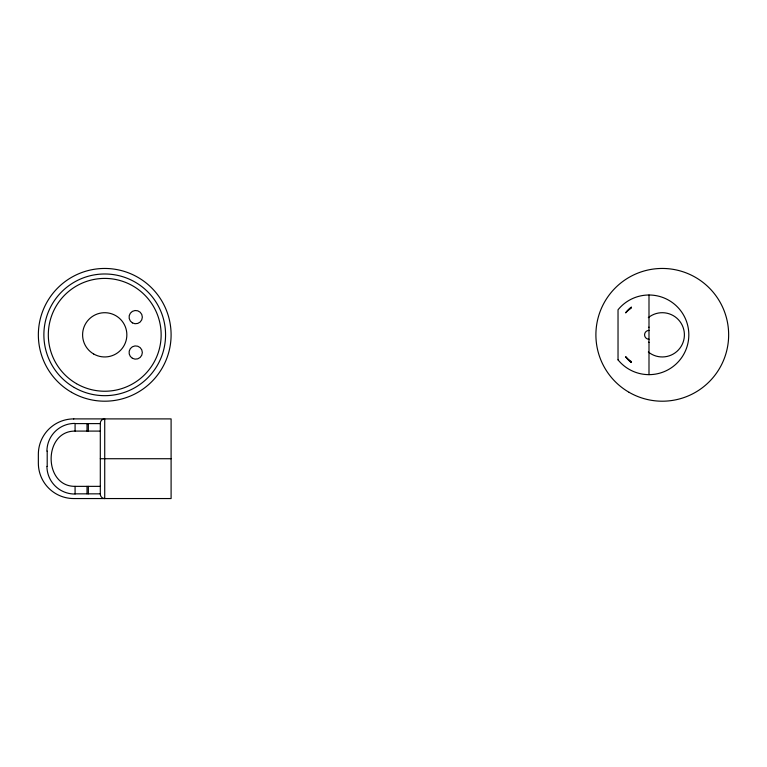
<?xml version="1.0" encoding="UTF-8"?>
<svg xmlns="http://www.w3.org/2000/svg" width="767" height="767" viewBox="0 0 767 767"><rect width="100%" height="100%" fill="white"/><g stroke="black" fill="none" stroke-linecap="round" stroke-linejoin="round"><path stroke-width="1.15" d="M625.747 312.754A35.397 35.397 0 0 1 631.299 307.193L631.299 308.094A32.061 32.061 0 0 0 625.747 312.754L626.61 311.718A35.579 34.86 -82.4 0 1 631.327 307.222M100.304 486.355L75.08 486.355C43.153 486.604 43.153 430.843 75.08 431.092L100.304 431.092M75.08 431.092L75.08 423.605L100.304 423.605M73.747 418.897L171.099 418.897L171.099 498.55L73.747 498.55A35.397 35.397 0 0 1 38.35 463.153L38.35 454.304A35.397 35.397 0 0 1 73.747 418.897L73.747 419.022M100.314 458.724L171.099 458.724M100.304 493.843L75.08 493.843L75.08 486.355M626.61 357.93L625.747 356.895A32.061 32.061 0 0 0 631.299 361.554L631.299 362.455A35.397 35.397 0 0 1 625.747 356.895M648.997 294.998L648.997 374.651M88.349 423.605L88.349 431.092M88.349 486.355L88.349 493.843M87.026 423.605L87.026 431.131M87.026 486.316L87.026 493.843M47.199 451.063L47.199 466.394M46.921 451.063A27.794 27.794 0 0 1 75.08 423.422M75.08 494.025A27.794 27.794 0 0 1 46.921 466.394M648.997 339.254A4.429 4.429 0 0 1 644.577 334.824A4.429 4.429 0 0 1 648.997 330.404M648.997 342.485A8.849 8.849 0 0 1 648.498 342.178M648.498 327.48A8.849 8.849 0 0 1 648.997 327.164M648.326 317.643A22.128 22.128 0 0 1 678.45 319.734A22.128 22.128 0 0 1 678.45 349.925A22.128 22.128 0 0 1 648.326 352.005M631.279 362.484A35.579 34.937 85.4 0 1 626.572 357.959M618.029 359.857L618.029 309.791A39.826 39.826 0 0 1 676.149 305.688A39.826 39.826 0 0 1 676.149 363.961A39.826 39.826 0 0 1 618.029 359.857M104.724 498.55L104.724 418.897A4.429 4.429 0 0 0 100.304 423.326L100.304 494.121A4.429 4.429 0 0 0 104.724 498.55M71.542 392.311A66.374 66.374 0 0 0 171.099 334.824A66.374 66.374 0 0 0 71.542 277.347A66.374 66.374 0 0 0 71.542 392.311M74.303 387.517A60.842 60.842 0 0 0 165.567 334.824A60.842 60.842 0 0 0 74.303 282.131A60.842 60.842 0 0 0 74.303 387.517M93.66 353.99A22.128 22.128 0 0 0 126.852 334.824A22.128 22.128 0 0 0 93.66 315.668A22.128 22.128 0 0 0 93.66 353.99M132.384 358.275A6.635 6.635 0 0 0 142.336 352.523A6.635 6.635 0 0 0 132.384 346.78A6.635 6.635 0 0 0 132.384 358.275M132.384 322.869A6.635 6.635 0 0 0 142.336 317.126A6.635 6.635 0 0 0 132.384 311.373A6.635 6.635 0 0 0 132.384 322.869M76.518 383.682A56.422 56.422 0 0 0 161.147 334.824A56.422 56.422 0 0 0 76.518 285.966A56.422 56.422 0 0 0 76.518 383.682M629.084 392.311A66.374 66.374 0 0 0 728.65 334.824A66.374 66.374 0 0 0 629.084 277.347A66.374 66.374 0 0 0 629.084 392.311"/></g></svg>
